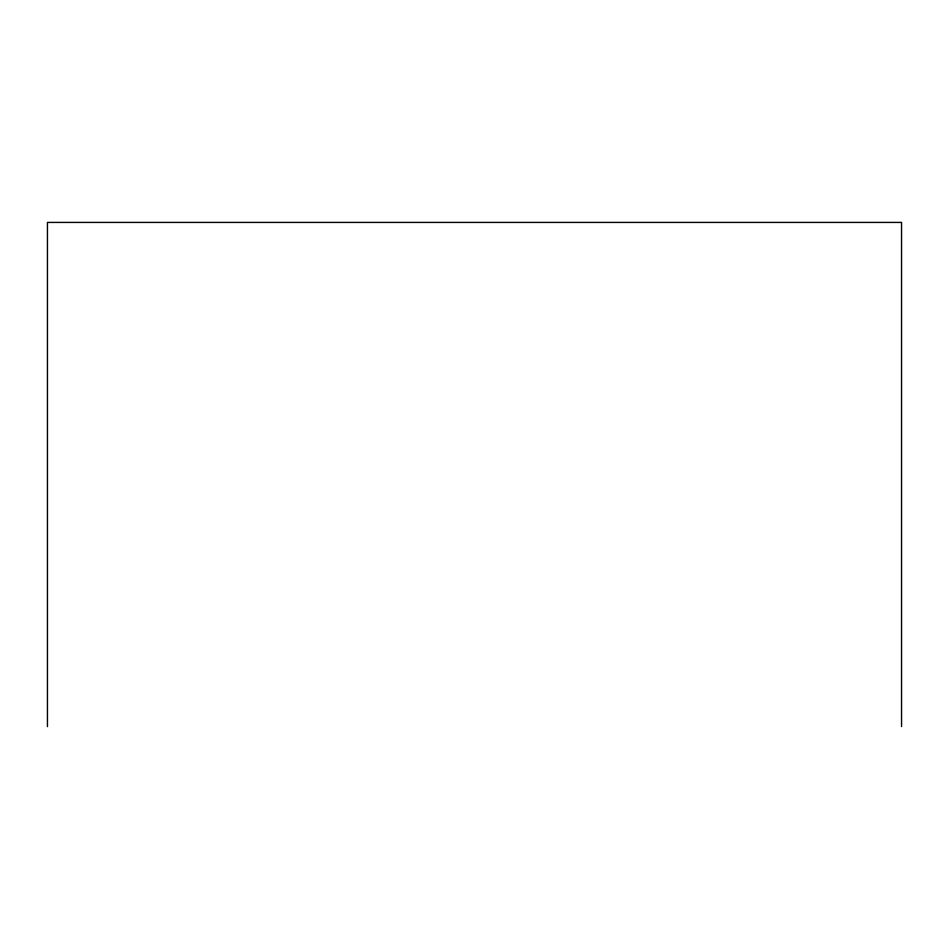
<?xml version="1.0" encoding="UTF-8"?>
<svg xmlns="http://www.w3.org/2000/svg" width="949" height="949" viewBox="0 0 949 949"><rect width="100%" height="100%" fill="white"/><g stroke="black" fill="none" stroke-linecap="round" stroke-linejoin="round"><path stroke-width="1.42" d="M901.55 726.578L901.55 222.422L47.45 222.422L47.45 726.578"/></g></svg>
